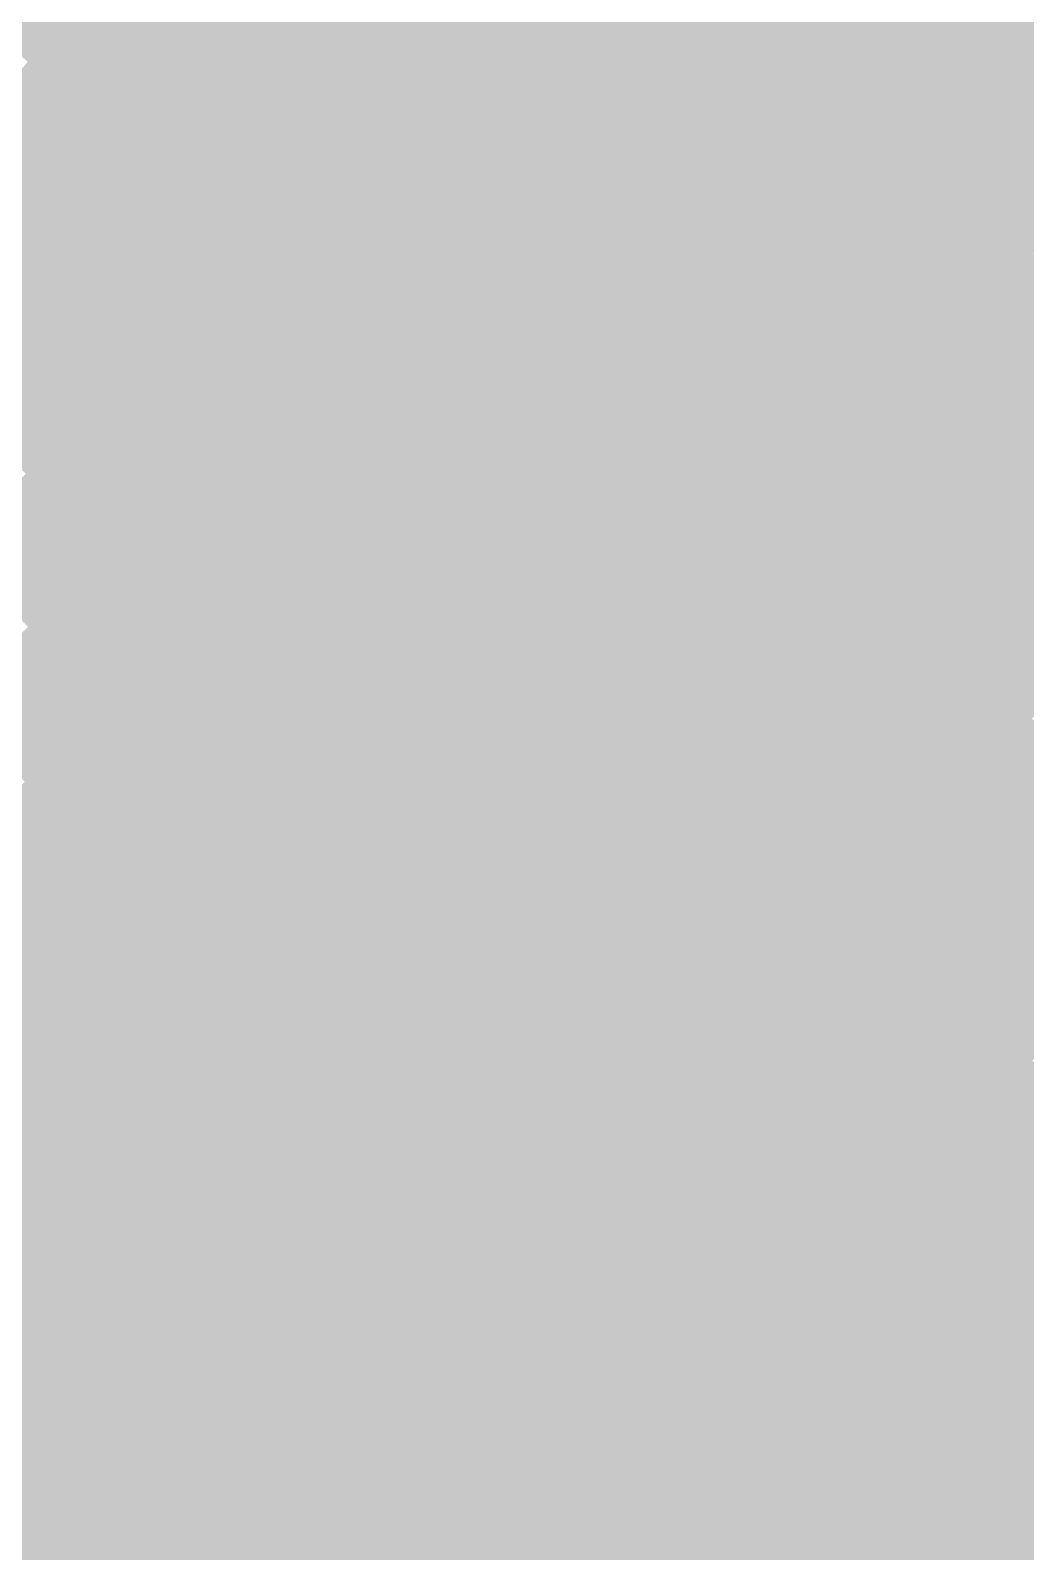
# Model space of a CAD drawing. Header units: inches. Extents: x -266 to 784, y -170 to 213.
# Drawn here: x 58.02 to 76.35, y -75.01 to -47 of the extents above; entities that cross this region are included whole.
import ezdxf

# ---------------------------------------------------------------- set-up
doc = ezdxf.new("R2010")
doc.units = ezdxf.units.IN
doc.header["$MEASUREMENT"] = 0

msp = doc.modelspace()

# ---------------------------------------------------------------- linework, layer by layer
at = {"color": 230, "true_color": 0xf3007e}
msp.add_solid([(74.622389, -44.726939), (75.480118, -45.241042), (73.50226, -46.544793), (74.347114, -47.079791)], dxfattribs=at)
at = {"color": 232, "true_color": 0xcd0079}
msp.add_solid([(63.771615, -44.913039), (64.5892, -45.488847), (62.650187, -46.464546), (63.453395, -47.060245)], dxfattribs=at)
at = {"color": 232, "true_color": 0xda007b}
msp.add_solid([(67.349039, -45.001189), (68.180508, -45.556759), (66.22437, -46.640464), (67.041955, -47.216272)], dxfattribs=at)
at = {"color": 230, "true_color": 0xe6007d}
msp.add_solid([(70.967699, -44.9398), (71.812553, -45.474798), (69.843447, -46.6679), (70.674917, -47.22347)], dxfattribs=at)
at = {"color": 232, "true_color": 0xc40078}
msp.add_solid([(61.043772, -45.273147), (61.84698, -45.868846), (59.914328, -46.757601), (60.702675, -47.372832)], dxfattribs=at)
at = {"color": 230, "true_color": 0xf70081}
msp.add_solid([(75.480118, -45.241042), (76.337846, -45.755144), (74.347114, -47.079791), (75.191967, -47.614788)], dxfattribs=at)
at = {"color": 232, "true_color": 0xbc0078}
msp.add_solid([(58.337636, -45.527138), (59.125982, -46.142369), (57.202774, -46.945103), (57.975784, -47.579496)], dxfattribs=at)
at = {"color": 232, "true_color": 0xd1007b}
msp.add_solid([(64.5892, -45.488847), (65.406785, -46.064655), (63.453395, -47.060245), (64.256603, -47.655944)], dxfattribs=at)
at = {"color": 232, "true_color": 0xde007e}
msp.add_solid([(68.180508, -45.556759), (69.011978, -46.112329), (67.041955, -47.216272), (67.859539, -47.79208)], dxfattribs=at)
at = {"color": 230, "true_color": 0xeb007f}
msp.add_solid([(71.812553, -45.474798), (72.657407, -46.009795), (70.674917, -47.22347), (71.506387, -47.77904)], dxfattribs=at)
at = {"color": 232, "true_color": 0xc9007b}
msp.add_solid([(61.84698, -45.868846), (62.650187, -46.464546), (60.702675, -47.372832), (61.491021, -47.988064)], dxfattribs=at)
at = {"color": 230, "true_color": 0xfc0083}
msp.add_solid([(76.337846, -45.755144), (77.195575, -46.269247), (75.191967, -47.614788), (76.036821, -48.149786)], dxfattribs=at)
at = {"color": 232, "true_color": 0xc0007a}
msp.add_solid([(59.125982, -46.142369), (59.914328, -46.757601), (57.975784, -47.579496), (58.748794, -48.21389)], dxfattribs=at)
at = {"color": 232, "true_color": 0xd5007e}
msp.add_solid([(65.406785, -46.064655), (66.22437, -46.640464), (64.256603, -47.655944), (65.05981, -48.251644)], dxfattribs=at)
at = {"color": 230, "true_color": 0xe20080}
msp.add_solid([(69.011978, -46.112329), (69.843447, -46.6679), (67.859539, -47.79208), (68.677124, -48.367888)], dxfattribs=at)
at = {"color": 230, "true_color": 0xef0082}
msp.add_solid([(72.657407, -46.009795), (73.50226, -46.544793), (71.506387, -47.77904), (72.337856, -48.33461)], dxfattribs=at)
at = {"color": 232, "true_color": 0xcd007e}
msp.add_solid([(62.650187, -46.464546), (63.453395, -47.060245), (61.491021, -47.988064), (62.279368, -48.603296)], dxfattribs=at)
at = {"color": 230, "true_color": 0xff0084}
msp.add_solid([(77.195575, -46.269247), (78.053304, -46.78335), (76.036821, -48.149786), (76.881674, -48.684783)], dxfattribs=at)
at = {"color": 232, "true_color": 0xc4007d}
msp.add_solid([(59.914328, -46.757601), (60.702675, -47.372832), (58.748794, -48.21389), (59.521805, -48.848283)], dxfattribs=at)
at = {"color": 222, "true_color": 0xda0080}
msp.add_solid([(66.22437, -46.640464), (67.041955, -47.216272), (65.05981, -48.251644), (65.863018, -48.847343)], dxfattribs=at)
at = {"color": 230, "true_color": 0xe60083}
msp.add_solid([(69.843447, -46.6679), (70.674917, -47.22347), (68.677124, -48.367888), (69.494709, -48.943696)], dxfattribs=at)
at = {"color": 230, "true_color": 0xf30084}
msp.add_solid([(73.50226, -46.544793), (74.347114, -47.079791), (72.337856, -48.33461), (73.169326, -48.890181)], dxfattribs=at)
at = {"color": 222, "true_color": 0xd10080}
msp.add_solid([(63.453395, -47.060245), (64.256603, -47.655944), (62.279368, -48.603296), (63.067714, -49.218527)], dxfattribs=at)
at = {"color": 222, "true_color": 0xde0083}
msp.add_solid([(67.041955, -47.216272), (67.859539, -47.79208), (65.863018, -48.847343), (66.666225, -49.443042)], dxfattribs=at)
at = {"color": 230, "true_color": 0xeb0085}
msp.add_solid([(70.674917, -47.22347), (71.506387, -47.77904), (69.494709, -48.943696), (70.312294, -49.519504)], dxfattribs=at)
at = {"color": 230, "true_color": 0xf70086}
msp.add_solid([(74.347114, -47.079791), (75.191967, -47.614788), (73.169326, -48.890181), (74.000795, -49.445751)], dxfattribs=at)
at = {"color": 232, "true_color": 0xc0007f}
msp.add_solid([(57.975784, -47.579496), (58.748794, -48.21389), (56.790663, -48.987963), (57.547872, -49.641136)], dxfattribs=at)
at = {"color": 222, "true_color": 0xc90080}
msp.add_solid([(60.702675, -47.372832), (61.491021, -47.988064), (59.521805, -48.848283), (60.294815, -49.482676)], dxfattribs=at)
at = {"color": 222, "true_color": 0xd50083}
msp.add_solid([(64.256603, -47.655944), (65.05981, -48.251644), (63.067714, -49.218527), (63.856061, -49.833759)], dxfattribs=at)
at = {"color": 230, "true_color": 0xe20085}
msp.add_solid([(67.859539, -47.79208), (68.677124, -48.367888), (66.666225, -49.443042), (67.469433, -50.038742)], dxfattribs=at)
at = {"color": 230, "true_color": 0xef0087}
msp.add_solid([(71.506387, -47.77904), (72.337856, -48.33461), (70.312294, -49.519504), (71.129879, -50.095313)], dxfattribs=at)
at = {"color": 230, "true_color": 0xfc0089}
msp.add_solid([(75.191967, -47.614788), (76.036821, -48.149786), (74.000795, -49.445751), (74.832265, -50.001321)], dxfattribs=at)
at = {"color": 222, "true_color": 0xcd0082}
msp.add_solid([(61.491021, -47.988064), (62.279368, -48.603296), (60.294815, -49.482676), (61.067826, -50.117069)], dxfattribs=at)
at = {"color": 230, "true_color": 0xff008a}
msp.add_solid([(76.036821, -48.149786), (76.881674, -48.684783), (74.832265, -50.001321), (75.663735, -50.556891)], dxfattribs=at)
at = {"color": 222, "true_color": 0xc40082}
msp.add_solid([(58.748794, -48.21389), (59.521805, -48.848283), (57.547872, -49.641136), (58.305081, -50.294309)], dxfattribs=at)
at = {"color": 222, "true_color": 0xda0085}
msp.add_solid([(65.05981, -48.251644), (65.863018, -48.847343), (63.856061, -49.833759), (64.644407, -50.44899)], dxfattribs=at)
at = {"color": 230, "true_color": 0xe60088}
msp.add_solid([(68.677124, -48.367888), (69.494709, -48.943696), (67.469433, -50.038742), (68.27264, -50.634441)], dxfattribs=at)
at = {"color": 230, "true_color": 0xf3008a}
msp.add_solid([(72.337856, -48.33461), (73.169326, -48.890181), (71.129879, -50.095313), (71.947464, -50.671121)], dxfattribs=at)
at = {"color": 222, "true_color": 0xd10085}
msp.add_solid([(62.279368, -48.603296), (63.067714, -49.218527), (61.067826, -50.117069), (61.840836, -50.751463)], dxfattribs=at)
at = {"color": 230, "true_color": 0xff068d}
msp.add_solid([(76.881674, -48.684783), (77.726528, -49.219781), (75.663735, -50.556891), (76.495204, -51.112461)], dxfattribs=at)
at = {"color": 222, "true_color": 0xc90084}
msp.add_solid([(59.521805, -48.848283), (60.294815, -49.482676), (58.305081, -50.294309), (59.06229, -50.947482)], dxfattribs=at)
at = {"color": 222, "true_color": 0xde0088}
msp.add_solid([(65.863018, -48.847343), (66.666225, -49.443042), (64.644407, -50.44899), (65.432753, -51.064222)], dxfattribs=at)
at = {"color": 230, "true_color": 0xeb008a}
msp.add_solid([(69.494709, -48.943696), (70.312294, -49.519504), (68.27264, -50.634441), (69.075848, -51.23014)], dxfattribs=at)
at = {"color": 230, "true_color": 0xf7008c}
msp.add_solid([(73.169326, -48.890181), (74.000795, -49.445751), (71.947464, -50.671121), (72.765048, -51.246929)], dxfattribs=at)
at = {"color": 222, "true_color": 0xd50088}
msp.add_solid([(63.067714, -49.218527), (63.856061, -49.833759), (61.840836, -50.751463), (62.613847, -51.385856)], dxfattribs=at)
at = {"color": 222, "true_color": 0xcd0087}
msp.add_solid([(60.294815, -49.482676), (61.067826, -50.117069), (59.06229, -50.947482), (59.819499, -51.600655)], dxfattribs=at)
at = {"color": 222, "true_color": 0xe2008b}
msp.add_solid([(66.666225, -49.443042), (67.469433, -50.038742), (65.432753, -51.064222), (66.2211, -51.679454)], dxfattribs=at)
at = {"color": 230, "true_color": 0xef008d}
msp.add_solid([(70.312294, -49.519504), (71.129879, -50.095313), (69.075848, -51.23014), (69.879055, -51.82584)], dxfattribs=at)
at = {"color": 230, "true_color": 0xfc008f}
msp.add_solid([(74.000795, -49.445751), (74.832265, -50.001321), (72.765048, -51.246929), (73.582633, -51.822737)], dxfattribs=at)
at = {"color": 222, "true_color": 0xc40086}
msp.add_solid([(57.547872, -49.641136), (58.305081, -50.294309), (56.312286, -51.038481), (57.053237, -51.71004)], dxfattribs=at)
at = {"color": 222, "true_color": 0xda008b}
msp.add_solid([(63.856061, -49.833759), (64.644407, -50.44899), (62.613847, -51.385856), (63.386857, -52.020249)], dxfattribs=at)
at = {"color": 222, "true_color": 0xd1008a}
msp.add_solid([(61.067826, -50.117069), (61.840836, -50.751463), (59.819499, -51.600655), (60.576708, -52.253827)], dxfattribs=at)
at = {"color": 222, "true_color": 0xe6008d}
msp.add_solid([(67.469433, -50.038742), (68.27264, -50.634441), (66.2211, -51.679454), (67.009446, -52.294685)], dxfattribs=at)
at = {"color": 230, "true_color": 0xf3008f}
msp.add_solid([(71.129879, -50.095313), (71.947464, -50.671121), (69.879055, -51.82584), (70.682263, -52.421539)], dxfattribs=at)
at = {"color": 230, "true_color": 0xff0090}
msp.add_solid([(74.832265, -50.001321), (75.663735, -50.556891), (73.582633, -51.822737), (74.400218, -52.398545)], dxfattribs=at)
at = {"color": 222, "true_color": 0xc90089}
msp.add_solid([(58.305081, -50.294309), (59.06229, -50.947482), (57.053237, -51.71004), (57.794188, -52.381598)], dxfattribs=at)
at = {"color": 222, "true_color": 0xde008d}
msp.add_solid([(64.644407, -50.44899), (65.432753, -51.064222), (63.386857, -52.020249), (64.159868, -52.654643)], dxfattribs=at)
at = {"color": 230, "true_color": 0xeb0090}
msp.add_solid([(68.27264, -50.634441), (69.075848, -51.23014), (67.009446, -52.294685), (67.797793, -52.909917)], dxfattribs=at)
at = {"color": 230, "true_color": 0xf70092}
msp.add_solid([(71.947464, -50.671121), (72.765048, -51.246929), (70.682263, -52.421539), (71.48547, -53.017238)], dxfattribs=at)
at = {"color": 230, "true_color": 0xff0693}
msp.add_solid([(75.663735, -50.556891), (76.495204, -51.112461), (74.400218, -52.398545), (75.217803, -52.974354)], dxfattribs=at)
at = {"color": 222, "true_color": 0xcd008c}
msp.add_solid([(59.06229, -50.947482), (59.819499, -51.600655), (57.794188, -52.381598), (58.535139, -53.053157)], dxfattribs=at)
at = {"color": 222, "true_color": 0xd5008d}
msp.add_solid([(61.840836, -50.751463), (62.613847, -51.385856), (60.576708, -52.253827), (61.333917, -52.907)], dxfattribs=at)
at = {"color": 222, "true_color": 0xe20090}
msp.add_solid([(65.432753, -51.064222), (66.2211, -51.679454), (64.159868, -52.654643), (64.932878, -53.289036)], dxfattribs=at)
at = {"color": 230, "true_color": 0xef0093}
msp.add_solid([(69.075848, -51.23014), (69.879055, -51.82584), (67.797793, -52.909917), (68.586139, -53.525148)], dxfattribs=at)
at = {"color": 230, "true_color": 0xff0d96}
msp.add_solid([(76.495204, -51.112461), (77.326674, -51.668032), (75.217803, -52.974354), (76.035388, -53.550162)], dxfattribs=at)
at = {"color": 222, "true_color": 0xda0090}
msp.add_solid([(62.613847, -51.385856), (63.386857, -52.020249), (61.333917, -52.907), (62.091125, -53.560173)], dxfattribs=at)
at = {"color": 230, "true_color": 0xfc0094}
msp.add_solid([(72.765048, -51.246929), (73.582633, -51.822737), (71.48547, -53.017238), (72.288678, -53.612937)], dxfattribs=at)
at = {"color": 222, "true_color": 0xd1008f}
msp.add_solid([(59.819499, -51.600655), (60.576708, -52.253827), (58.535139, -53.053157), (59.27609, -53.724716)], dxfattribs=at)
at = {"color": 222, "true_color": 0xe60093}
msp.add_solid([(66.2211, -51.679454), (67.009446, -52.294685), (64.932878, -53.289036), (65.705889, -53.923429)], dxfattribs=at)
at = {"color": 230, "true_color": 0xff1398}
msp.add_solid([(77.326674, -51.668032), (78.158144, -52.223602), (76.035388, -53.550162), (76.852972, -54.12597)], dxfattribs=at)
at = {"color": 222, "true_color": 0xde0092}
msp.add_solid([(63.386857, -52.020249), (64.159868, -52.654643), (62.091125, -53.560173), (62.848334, -54.213346)], dxfattribs=at)
at = {"color": 230, "true_color": 0xf30095}
msp.add_solid([(69.879055, -51.82584), (70.682263, -52.421539), (68.586139, -53.525148), (69.374486, -54.14038)], dxfattribs=at)
at = {"color": 230, "true_color": 0xff0096}
msp.add_solid([(73.582633, -51.822737), (74.400218, -52.398545), (72.288678, -53.612937), (73.091885, -54.208637)], dxfattribs=at)
at = {"color": 222, "true_color": 0xd50092}
msp.add_solid([(60.576708, -52.253827), (61.333917, -52.907), (59.27609, -53.724716), (60.017041, -54.396275)], dxfattribs=at)
at = {"color": 230, "true_color": 0xeb0095}
msp.add_solid([(67.009446, -52.294685), (67.797793, -52.909917), (65.705889, -53.923429), (66.478899, -54.557822)], dxfattribs=at)
at = {"color": 222, "true_color": 0xcd0091}
msp.add_solid([(57.794188, -52.381598), (58.535139, -53.053157), (56.491272, -53.784162), (57.21552, -54.473703)], dxfattribs=at)
at = {"color": 230, "true_color": 0xf70098}
msp.add_solid([(70.682263, -52.421539), (71.48547, -53.017238), (69.374486, -54.14038), (70.162832, -54.755612)], dxfattribs=at)
at = {"color": 230, "true_color": 0xff0699}
msp.add_solid([(74.400218, -52.398545), (75.217803, -52.974354), (73.091885, -54.208637), (73.895093, -54.804336)], dxfattribs=at)
at = {"color": 222, "true_color": 0xda0095}
msp.add_solid([(61.333917, -52.907), (62.091125, -53.560173), (60.017041, -54.396275), (60.757992, -55.067834)], dxfattribs=at)
at = {"color": 222, "true_color": 0xe20095}
msp.add_solid([(64.159868, -52.654643), (64.932878, -53.289036), (62.848334, -54.213346), (63.605543, -54.866519)], dxfattribs=at)
at = {"color": 230, "true_color": 0xef0098}
msp.add_solid([(67.797793, -52.909917), (68.586139, -53.525148), (66.478899, -54.557822), (67.251909, -55.192216)], dxfattribs=at)
at = {"color": 222, "true_color": 0xd10094}
msp.add_solid([(58.535139, -53.053157), (59.27609, -53.724716), (57.21552, -54.473703), (57.939767, -55.163244)], dxfattribs=at)
at = {"color": 230, "true_color": 0xfc009a}
msp.add_solid([(71.48547, -53.017238), (72.288678, -53.612937), (70.162832, -54.755612), (70.951178, -55.370843)], dxfattribs=at)
at = {"color": 230, "true_color": 0xff0d9b}
msp.add_solid([(75.217803, -52.974354), (76.035388, -53.550162), (73.895093, -54.804336), (74.6983, -55.400035)], dxfattribs=at)
at = {"color": 222, "true_color": 0xe60098}
msp.add_solid([(64.932878, -53.289036), (65.705889, -53.923429), (63.605543, -54.866519), (64.362752, -55.519692)], dxfattribs=at)
at = {"color": 222, "true_color": 0xd50097}
msp.add_solid([(59.27609, -53.724716), (60.017041, -54.396275), (57.939767, -55.163244), (58.664014, -55.852784)], dxfattribs=at)
at = {"color": 222, "true_color": 0xde0098}
msp.add_solid([(62.091125, -53.560173), (62.848334, -54.213346), (60.757992, -55.067834), (61.498943, -55.739393)], dxfattribs=at)
at = {"color": 230, "true_color": 0xf3009b}
msp.add_solid([(68.586139, -53.525148), (69.374486, -54.14038), (67.251909, -55.192216), (68.02492, -55.826609)], dxfattribs=at)
at = {"color": 230, "true_color": 0xff009c}
msp.add_solid([(72.288678, -53.612937), (73.091885, -54.208637), (70.951178, -55.370843), (71.739525, -55.986075)], dxfattribs=at)
at = {"color": 230, "true_color": 0xff139e}
msp.add_solid([(76.035388, -53.550162), (76.852972, -54.12597), (74.6983, -55.400035), (75.501508, -55.995735)], dxfattribs=at)
at = {"color": 222, "true_color": 0xeb009b}
msp.add_solid([(65.705889, -53.923429), (66.478899, -54.557822), (64.362752, -55.519692), (65.119961, -56.172865)], dxfattribs=at)
at = {"color": 222, "true_color": 0xe2009b}
msp.add_solid([(62.848334, -54.213346), (63.605543, -54.866519), (61.498943, -55.739393), (62.239895, -56.410952)], dxfattribs=at)
at = {"color": 230, "true_color": 0xf7009e}
msp.add_solid([(69.374486, -54.14038), (70.162832, -54.755612), (68.02492, -55.826609), (68.79793, -56.461002)], dxfattribs=at)
at = {"color": 220, "true_color": 0xff069f}
msp.add_solid([(73.091885, -54.208637), (73.895093, -54.804336), (71.739525, -55.986075), (72.527871, -56.601306)], dxfattribs=at)
at = {"color": 220, "true_color": 0xff1aa1}
msp.add_solid([(76.852972, -54.12597), (77.670557, -54.701778), (75.501508, -55.995735), (76.304715, -56.591434)], dxfattribs=at)
at = {"color": 222, "true_color": 0xda009a}
msp.add_solid([(60.017041, -54.396275), (60.757992, -55.067834), (58.664014, -55.852784), (59.388261, -56.542325)], dxfattribs=at)
at = {"color": 230, "true_color": 0xef009e}
msp.add_solid([(66.478899, -54.557822), (67.251909, -55.192216), (65.119961, -56.172865), (65.87717, -56.826037)], dxfattribs=at)
at = {"color": 222, "true_color": 0xe6009d}
msp.add_solid([(63.605543, -54.866519), (64.362752, -55.519692), (62.239895, -56.410952), (62.980846, -57.082511)], dxfattribs=at)
at = {"color": 220, "true_color": 0xfc00a0}
msp.add_solid([(70.162832, -54.755612), (70.951178, -55.370843), (68.79793, -56.461002), (69.570941, -57.095396)], dxfattribs=at)
at = {"color": 220, "true_color": 0xff0da1}
msp.add_solid([(73.895093, -54.804336), (74.6983, -55.400035), (72.527871, -56.601306), (73.316218, -57.216538)], dxfattribs=at)
at = {"color": 220, "true_color": 0xff20a3}
msp.add_solid([(77.670557, -54.701778), (78.488142, -55.277586), (76.304715, -56.591434), (77.107923, -57.187133)], dxfattribs=at)
at = {"color": 222, "true_color": 0xd5009c}
msp.add_solid([(57.939767, -55.163244), (58.664014, -55.852784), (56.568542, -56.568543), (57.275649, -57.275649)], dxfattribs=at)
at = {"color": 222, "true_color": 0xde009d}
msp.add_solid([(60.757992, -55.067834), (61.498943, -55.739393), (59.388261, -56.542325), (60.112508, -57.231865)], dxfattribs=at)
at = {"color": 220, "true_color": 0xf300a1}
msp.add_solid([(67.251909, -55.192216), (68.02492, -55.826609), (65.87717, -56.826037), (66.634378, -57.47921)], dxfattribs=at)
at = {"color": 220, "true_color": 0xff00a2}
msp.add_solid([(70.951178, -55.370843), (71.739525, -55.986075), (69.570941, -57.095396), (70.343951, -57.729789)], dxfattribs=at)
at = {"color": 220, "true_color": 0xff13a4}
msp.add_solid([(74.6983, -55.400035), (75.501508, -55.995735), (73.316218, -57.216538), (74.104564, -57.83177)], dxfattribs=at)
at = {"color": 222, "true_color": 0xeb00a0}
msp.add_solid([(64.362752, -55.519692), (65.119961, -56.172865), (62.980846, -57.082511), (63.721797, -57.75407)], dxfattribs=at)
at = {"color": 222, "true_color": 0xda009f}
msp.add_solid([(58.664014, -55.852784), (59.388261, -56.542325), (57.275649, -57.275649), (57.982756, -57.982756)], dxfattribs=at)
at = {"color": 222, "true_color": 0xe200a0}
msp.add_solid([(61.498943, -55.739393), (62.239895, -56.410952), (60.112508, -57.231865), (60.836755, -57.921406)], dxfattribs=at)
at = {"color": 220, "true_color": 0xf700a3}
msp.add_solid([(68.02492, -55.826609), (68.79793, -56.461002), (66.634378, -57.47921), (67.391587, -58.132383)], dxfattribs=at)
at = {"color": 220, "true_color": 0xff06a4}
msp.add_solid([(71.739525, -55.986075), (72.527871, -56.601306), (70.343951, -57.729789), (71.116962, -58.364182)], dxfattribs=at)
at = {"color": 220, "true_color": 0xff1aa6}
msp.add_solid([(75.501508, -55.995735), (76.304715, -56.591434), (74.104564, -57.83177), (74.892911, -58.447001)], dxfattribs=at)
at = {"color": 220, "true_color": 0xef00a3}
msp.add_solid([(65.119961, -56.172865), (65.87717, -56.826037), (63.721797, -57.75407), (64.462748, -58.425629)], dxfattribs=at)
at = {"color": 222, "true_color": 0xde00a2}
msp.add_solid([(59.388261, -56.542325), (60.112508, -57.231865), (57.982756, -57.982756), (58.689863, -58.689863)], dxfattribs=at)
at = {"color": 222, "true_color": 0xe600a3}
msp.add_solid([(62.239895, -56.410952), (62.980846, -57.082511), (60.836755, -57.921406), (61.561002, -58.610946)], dxfattribs=at)
at = {"color": 220, "true_color": 0xfc00a6}
msp.add_solid([(68.79793, -56.461002), (69.570941, -57.095396), (67.391587, -58.132383), (68.148796, -58.785556)], dxfattribs=at)
at = {"color": 220, "true_color": 0xf300a6}
msp.add_solid([(65.87717, -56.826037), (66.634378, -57.47921), (64.462748, -58.425629), (65.203699, -59.097188)], dxfattribs=at)
at = {"color": 220, "true_color": 0xff0da7}
msp.add_solid([(72.527871, -56.601306), (73.316218, -57.216538), (71.116962, -58.364182), (71.889972, -58.998575)], dxfattribs=at)
at = {"color": 220, "true_color": 0xff20a9}
msp.add_solid([(76.304715, -56.591434), (77.107923, -57.187133), (74.892911, -58.447001), (75.681257, -59.062233)], dxfattribs=at)
at = {"color": 220, "true_color": 0xeb00a6}
msp.add_solid([(62.980846, -57.082511), (63.721797, -57.75407), (61.561002, -58.610946), (62.285249, -59.300487)], dxfattribs=at)
at = {"color": 220, "true_color": 0xff00a8}
msp.add_solid([(69.570941, -57.095396), (70.343951, -57.729789), (68.148796, -58.785556), (68.906005, -59.438729)], dxfattribs=at)
at = {"color": 222, "true_color": 0xe200a5}
msp.add_solid([(60.112508, -57.231865), (60.836755, -57.921406), (58.689863, -58.689863), (59.39697, -59.39697)], dxfattribs=at)
at = {"color": 220, "true_color": 0xff13a9}
msp.add_solid([(73.316218, -57.216538), (74.104564, -57.83177), (71.889972, -58.998575), (72.662983, -59.632969)], dxfattribs=at)
at = {"color": 220, "true_color": 0xff26ab}
msp.add_solid([(77.107923, -57.187133), (77.911131, -57.782833), (75.681257, -59.062233), (76.469603, -59.677464)], dxfattribs=at)
at = {"color": 220, "true_color": 0xf700a9}
msp.add_solid([(66.634378, -57.47921), (67.391587, -58.132383), (65.203699, -59.097188), (65.94465, -59.768747)], dxfattribs=at)
at = {"color": 222, "true_color": 0xe600a8}
msp.add_solid([(60.836755, -57.921406), (61.561002, -58.610946), (59.39697, -59.39697), (60.104076, -60.104076)], dxfattribs=at)
at = {"color": 220, "true_color": 0xef00a9}
msp.add_solid([(63.721797, -57.75407), (64.462748, -58.425629), (62.285249, -59.300487), (63.009496, -59.990027)], dxfattribs=at)
at = {"color": 220, "true_color": 0xff06aa}
msp.add_solid([(70.343951, -57.729789), (71.116962, -58.364182), (68.906005, -59.438729), (69.663214, -60.091902)], dxfattribs=at)
at = {"color": 220, "true_color": 0xff1aab}
msp.add_solid([(74.104564, -57.83177), (74.892911, -58.447001), (72.662983, -59.632969), (73.435993, -60.267362)], dxfattribs=at)
at = {"color": 222, "true_color": 0xde00a7}
msp.add_solid([(57.982756, -57.982756), (58.689863, -58.689863), (56.542325, -59.388261), (57.231865, -60.112508)], dxfattribs=at)
at = {"color": 220, "true_color": 0xfc00ac}
msp.add_solid([(67.391587, -58.132383), (68.148796, -58.785556), (65.94465, -59.768747), (66.685601, -60.440306)], dxfattribs=at)
at = {"color": 220, "true_color": 0xf300ac}
msp.add_solid([(64.462748, -58.425629), (65.203699, -59.097188), (63.009496, -59.990027), (63.733743, -60.679568)], dxfattribs=at)
at = {"color": 220, "true_color": 0xff0dac}
msp.add_solid([(71.116962, -58.364182), (71.889972, -58.998575), (69.663214, -60.091902), (70.420423, -60.745074)], dxfattribs=at)
at = {"color": 220, "true_color": 0xff20ae}
msp.add_solid([(74.892911, -58.447001), (75.681257, -59.062233), (73.435993, -60.267362), (74.209004, -60.901755)], dxfattribs=at)
at = {"color": 222, "true_color": 0xe200aa}
msp.add_solid([(58.689863, -58.689863), (59.39697, -59.39697), (57.231865, -60.112508), (57.921406, -60.836755)], dxfattribs=at)
at = {"color": 220, "true_color": 0xeb00ab}
msp.add_solid([(61.561002, -58.610946), (62.285249, -59.300487), (60.104076, -60.104076), (60.811183, -60.811183)], dxfattribs=at)
at = {"color": 220, "true_color": 0xff00ae}
msp.add_solid([(68.148796, -58.785556), (68.906005, -59.438729), (66.685601, -60.440306), (67.426552, -61.111865)], dxfattribs=at)
at = {"color": 220, "true_color": 0xff13af}
msp.add_solid([(71.889972, -58.998575), (72.662983, -59.632969), (70.420423, -60.745074), (71.177632, -61.398247)], dxfattribs=at)
at = {"color": 220, "true_color": 0xff26b0}
msp.add_solid([(75.681257, -59.062233), (76.469603, -59.677464), (74.209004, -60.901755), (74.982014, -61.536149)], dxfattribs=at)
at = {"color": 220, "true_color": 0xef00af}
msp.add_solid([(62.285249, -59.300487), (63.009496, -59.990027), (60.811183, -60.811183), (61.51829, -61.51829)], dxfattribs=at)
at = {"color": 220, "true_color": 0xf700af}
msp.add_solid([(65.203699, -59.097188), (65.94465, -59.768747), (63.733743, -60.679568), (64.45799, -61.369108)], dxfattribs=at)
at = {"color": 220, "true_color": 0xe600ae}
msp.add_solid([(59.39697, -59.39697), (60.104076, -60.104076), (57.921406, -60.836755), (58.610946, -61.561002)], dxfattribs=at)
at = {"color": 220, "true_color": 0xff06b0}
msp.add_solid([(68.906005, -59.438729), (69.663214, -60.091902), (67.426552, -61.111865), (68.167504, -61.783424)], dxfattribs=at)
at = {"color": 220, "true_color": 0xff1ab1}
msp.add_solid([(72.662983, -59.632969), (73.435993, -60.267362), (71.177632, -61.398247), (71.93484, -62.05142)], dxfattribs=at)
at = {"color": 220, "true_color": 0xfc00b2}
msp.add_solid([(65.94465, -59.768747), (66.685601, -60.440306), (64.45799, -61.369108), (65.182237, -62.058649)], dxfattribs=at)
at = {"color": 220, "true_color": 0xff2db2}
msp.add_solid([(76.469603, -59.677464), (77.25795, -60.292696), (74.982014, -61.536149), (75.755024, -62.170542)], dxfattribs=at)
at = {"color": 220, "true_color": 0xeb00b1}
msp.add_solid([(60.104076, -60.104076), (60.811183, -60.811183), (58.610946, -61.561002), (59.300487, -62.285249)], dxfattribs=at)
at = {"color": 220, "true_color": 0xf300b2}
msp.add_solid([(63.009496, -59.990027), (63.733743, -60.679568), (61.51829, -61.51829), (62.225397, -62.225397)], dxfattribs=at)
at = {"color": 220, "true_color": 0xff0db2}
msp.add_solid([(69.663214, -60.091902), (70.420423, -60.745074), (68.167504, -61.783424), (68.908455, -62.454983)], dxfattribs=at)
at = {"color": 220, "true_color": 0xff00b4}
msp.add_solid([(66.685601, -60.440306), (67.426552, -61.111865), (65.182237, -62.058649), (65.906485, -62.74819)], dxfattribs=at)
at = {"color": 220, "true_color": 0xff20b3}
msp.add_solid([(73.435993, -60.267362), (74.209004, -60.901755), (71.93484, -62.05142), (72.692049, -62.704593)], dxfattribs=at)
at = {"color": 220, "true_color": 0xff33b5}
msp.add_solid([(77.25795, -60.292696), (78.046296, -60.907927), (75.755024, -62.170542), (76.528035, -62.804935)], dxfattribs=at)
at = {"color": 220, "true_color": 0xf700b5}
msp.add_solid([(63.733743, -60.679568), (64.45799, -61.369108), (62.225397, -62.225397), (62.932504, -62.932504)], dxfattribs=at)
at = {"color": 220, "true_color": 0xff13b4}
msp.add_solid([(70.420423, -60.745074), (71.177632, -61.398247), (68.908455, -62.454983), (69.649406, -63.126542)], dxfattribs=at)
at = {"color": 220, "true_color": 0xe600b3}
msp.add_solid([(57.921406, -60.836755), (58.610946, -61.561002), (56.410952, -62.239895), (57.082511, -62.980846)], dxfattribs=at)
at = {"color": 220, "true_color": 0xef00b4}
msp.add_solid([(60.811183, -60.811183), (61.51829, -61.51829), (59.300487, -62.285249), (59.990027, -63.009496)], dxfattribs=at)
at = {"color": 220, "true_color": 0xff26b5}
msp.add_solid([(74.209004, -60.901755), (74.982014, -61.536149), (72.692049, -62.704593), (73.449258, -63.357766)], dxfattribs=at)
at = {"color": 220, "true_color": 0xff06b6}
msp.add_solid([(67.426552, -61.111865), (68.167504, -61.783424), (65.906485, -62.74819), (66.630732, -63.43773)], dxfattribs=at)
at = {"color": 220, "true_color": 0xeb00b6}
msp.add_solid([(58.610946, -61.561002), (59.300487, -62.285249), (57.082511, -62.980846), (57.75407, -63.721797)], dxfattribs=at)
at = {"color": 220, "true_color": 0xf300b7}
msp.add_solid([(61.51829, -61.51829), (62.225397, -62.225397), (59.990027, -63.009496), (60.679568, -63.733743)], dxfattribs=at)
at = {"color": 220, "true_color": 0xfc00b8}
msp.add_solid([(64.45799, -61.369108), (65.182237, -62.058649), (62.932504, -62.932504), (63.63961, -63.63961)], dxfattribs=at)
at = {"color": 220, "true_color": 0xff1ab6}
msp.add_solid([(71.177632, -61.398247), (71.93484, -62.05142), (69.649406, -63.126542), (70.390357, -63.798101)], dxfattribs=at)
at = {"color": 220, "true_color": 0xff2db7}
msp.add_solid([(74.982014, -61.536149), (75.755024, -62.170542), (73.449258, -63.357766), (74.206467, -64.010939)], dxfattribs=at)
at = {"color": 220, "true_color": 0xff0db8}
msp.add_solid([(68.167504, -61.783424), (68.908455, -62.454983), (66.630732, -63.43773), (67.354979, -64.127271)], dxfattribs=at)
at = {"color": 220, "true_color": 0xff00ba}
msp.add_solid([(65.182237, -62.058649), (65.906485, -62.74819), (63.63961, -63.63961), (64.346717, -64.346717)], dxfattribs=at)
at = {"color": 220, "true_color": 0xff20b8}
msp.add_solid([(71.93484, -62.05142), (72.692049, -62.704593), (70.390357, -63.798101), (71.131308, -64.46966)], dxfattribs=at)
at = {"color": 220, "true_color": 0xef00ba}
msp.add_solid([(59.300487, -62.285249), (59.990027, -63.009496), (57.75407, -63.721797), (58.425629, -64.462748)], dxfattribs=at)
at = {"color": 220, "true_color": 0xf700bb}
msp.add_solid([(62.225397, -62.225397), (62.932504, -62.932504), (60.679568, -63.733743), (61.369108, -64.45799)], dxfattribs=at)
at = {"color": 220, "true_color": 0xff33ba}
msp.add_solid([(75.755024, -62.170542), (76.528035, -62.804935), (74.206467, -64.010939), (74.963676, -64.664111)], dxfattribs=at)
at = {"color": 220, "true_color": 0xff13ba}
msp.add_solid([(68.908455, -62.454983), (69.649406, -63.126542), (67.354979, -64.127271), (68.079226, -64.816811)], dxfattribs=at)
at = {"color": 220, "true_color": 0xff26ba}
msp.add_solid([(72.692049, -62.704593), (73.449258, -63.357766), (71.131308, -64.46966), (71.872259, -65.141219)], dxfattribs=at)
at = {"color": 220, "true_color": 0xfc00be}
msp.add_solid([(62.932504, -62.932504), (63.63961, -63.63961), (61.369108, -64.45799), (62.058649, -65.182237)], dxfattribs=at)
at = {"color": 220, "true_color": 0xff06bc}
msp.add_solid([(65.906485, -62.74819), (66.630732, -63.43773), (64.346717, -64.346717), (65.053824, -65.053824)], dxfattribs=at)
at = {"color": 220, "true_color": 0xff3abc}
msp.add_solid([(76.528035, -62.804935), (77.301045, -63.439328), (74.963676, -64.664111), (75.720885, -65.317284)], dxfattribs=at)
at = {"color": 220, "true_color": 0xf300bd}
msp.add_solid([(59.990027, -63.009496), (60.679568, -63.733743), (58.425629, -64.462748), (59.097188, -65.203699)], dxfattribs=at)
at = {"color": 220, "true_color": 0xff1abc}
msp.add_solid([(69.649406, -63.126542), (70.390357, -63.798101), (68.079226, -64.816811), (68.803473, -65.506352)], dxfattribs=at)
at = {"color": 220, "true_color": 0xff0dbe}
msp.add_solid([(66.630732, -63.43773), (67.354979, -64.127271), (65.053824, -65.053824), (65.760931, -65.760931)], dxfattribs=at)
at = {"color": 220, "true_color": 0xff2dbc}
msp.add_solid([(73.449258, -63.357766), (74.206467, -64.010939), (71.872259, -65.141219), (72.61321, -65.812778)], dxfattribs=at)
at = {"color": 231, "true_color": 0xfe40be}
msp.add_solid([(77.301045, -63.439328), (78.074056, -64.073722), (75.720885, -65.317284), (76.478093, -65.970457)], dxfattribs=at)
at = {"color": 220, "true_color": 0xef00bf}
msp.add_solid([(57.75407, -63.721797), (58.425629, -64.462748), (56.172864, -65.119961), (56.826037, -65.87717)], dxfattribs=at)
at = {"color": 220, "true_color": 0xf700c0}
msp.add_solid([(60.679568, -63.733743), (61.369108, -64.45799), (59.097188, -65.203699), (59.768747, -65.94465)], dxfattribs=at)
at = {"color": 220, "true_color": 0xff00c0}
msp.add_solid([(63.63961, -63.63961), (64.346717, -64.346717), (62.058649, -65.182237), (62.74819, -65.906485)], dxfattribs=at)
at = {"color": 220, "true_color": 0xff20be}
msp.add_solid([(70.390357, -63.798101), (71.131308, -64.46966), (68.803473, -65.506352), (69.52772, -66.195892)], dxfattribs=at)
at = {"color": 220, "true_color": 0xff13bf}
msp.add_solid([(67.354979, -64.127271), (68.079226, -64.816811), (65.760931, -65.760931), (66.468037, -66.468037)], dxfattribs=at)
at = {"color": 220, "true_color": 0xff33be}
msp.add_solid([(74.206467, -64.010939), (74.963676, -64.664111), (72.61321, -65.812778), (73.354161, -66.484337)], dxfattribs=at)
at = {"color": 220, "true_color": 0xff06c2}
msp.add_solid([(64.346717, -64.346717), (65.053824, -65.053824), (62.74819, -65.906485), (63.43773, -66.630732)], dxfattribs=at)
at = {"color": 220, "true_color": 0xf300c3}
msp.add_solid([(58.425629, -64.462748), (59.097188, -65.203699), (56.826037, -65.87717), (57.47921, -66.634379)], dxfattribs=at)
at = {"color": 220, "true_color": 0xfc00c4}
msp.add_solid([(61.369108, -64.45799), (62.058649, -65.182237), (59.768747, -65.94465), (60.440306, -66.685601)], dxfattribs=at)
at = {"color": 220, "true_color": 0xff26bf}
msp.add_solid([(71.131308, -64.46966), (71.872259, -65.141219), (69.52772, -66.195892), (70.251967, -66.885433)], dxfattribs=at)
at = {"color": 220, "true_color": 0xff3ac0}
msp.add_solid([(74.963676, -64.664111), (75.720885, -65.317284), (73.354161, -66.484337), (74.095113, -67.155895)], dxfattribs=at)
at = {"color": 220, "true_color": 0xff1ac1}
msp.add_solid([(68.079226, -64.816811), (68.803473, -65.506352), (66.468037, -66.468037), (67.175144, -67.175144)], dxfattribs=at)
at = {"color": 220, "true_color": 0xf700c6}
msp.add_solid([(59.097188, -65.203699), (59.768747, -65.94465), (57.47921, -66.634379), (58.132383, -67.391587)], dxfattribs=at)
at = {"color": 220, "true_color": 0xff00c6}
msp.add_solid([(62.058649, -65.182237), (62.74819, -65.906485), (60.440306, -66.685601), (61.111865, -67.426552)], dxfattribs=at)
at = {"color": 220, "true_color": 0xff0dc3}
msp.add_solid([(65.053824, -65.053824), (65.760931, -65.760931), (63.43773, -66.630732), (64.127271, -67.354979)], dxfattribs=at)
at = {"color": 220, "true_color": 0xff2dc1}
msp.add_solid([(71.872259, -65.141219), (72.61321, -65.812778), (70.251967, -66.885433), (70.976214, -67.574973)], dxfattribs=at)
at = {"color": 220, "true_color": 0xff20c3}
msp.add_solid([(68.803473, -65.506352), (69.52772, -66.195892), (67.175144, -67.175144), (67.882251, -67.882251)], dxfattribs=at)
at = {"color": 231, "true_color": 0xfe40c3}
msp.add_solid([(75.720885, -65.317284), (76.478093, -65.970457), (74.095113, -67.155895), (74.836064, -67.827454)], dxfattribs=at)
at = {"color": 220, "true_color": 0xff13c5}
msp.add_solid([(65.760931, -65.760931), (66.468037, -66.468037), (64.127271, -67.354979), (64.816811, -68.079226)], dxfattribs=at)
at = {"color": 220, "true_color": 0xfc00ca}
msp.add_solid([(59.768747, -65.94465), (60.440306, -66.685601), (58.132383, -67.391587), (58.785556, -68.148796)], dxfattribs=at)
at = {"color": 220, "true_color": 0xff06c7}
msp.add_solid([(62.74819, -65.906485), (63.43773, -66.630732), (61.111865, -67.426552), (61.783424, -68.167504)], dxfattribs=at)
at = {"color": 220, "true_color": 0xff33c3}
msp.add_solid([(72.61321, -65.812778), (73.354161, -66.484337), (70.976214, -67.574973), (71.700461, -68.264514)], dxfattribs=at)
at = {"color": 231, "true_color": 0xfe46c5}
msp.add_solid([(76.478093, -65.970457), (77.235302, -66.62363), (74.836064, -67.827454), (75.577015, -68.499013)], dxfattribs=at)
at = {"color": 220, "true_color": 0xff26c5}
msp.add_solid([(69.52772, -66.195892), (70.251967, -66.885433), (67.882251, -67.882251), (68.589358, -68.589358)], dxfattribs=at)
at = {"color": 220, "true_color": 0xf700cc}
msp.add_solid([(57.47921, -66.634379), (58.132383, -67.391587), (55.826609, -68.02492), (56.461002, -68.79793)], dxfattribs=at)
at = {"color": 220, "true_color": 0xff0dc9}
msp.add_solid([(63.43773, -66.630732), (64.127271, -67.354979), (61.783424, -68.167504), (62.454983, -68.908455)], dxfattribs=at)
at = {"color": 220, "true_color": 0xff1ac6}
msp.add_solid([(66.468037, -66.468037), (67.175144, -67.175144), (64.816811, -68.079226), (65.506352, -68.803473)], dxfattribs=at)
at = {"color": 220, "true_color": 0xff3ac5}
msp.add_solid([(73.354161, -66.484337), (74.095113, -67.155895), (71.700461, -68.264514), (72.424708, -68.954054)], dxfattribs=at)
at = {"color": 231, "true_color": 0xfe4dc7}
msp.add_solid([(77.235302, -66.62363), (77.992511, -67.276803), (75.577015, -68.499013), (76.317966, -69.170572)], dxfattribs=at)
at = {"color": 220, "true_color": 0xff00cc}
msp.add_solid([(60.440306, -66.685601), (61.111865, -67.426552), (58.785556, -68.148796), (59.438729, -68.906005)], dxfattribs=at)
at = {"color": 220, "true_color": 0xff2dc6}
msp.add_solid([(70.251967, -66.885433), (70.976214, -67.574973), (68.589358, -68.589358), (69.296465, -69.296465)], dxfattribs=at)
at = {"color": 220, "true_color": 0xff20c8}
msp.add_solid([(67.175144, -67.175144), (67.882251, -67.882251), (65.506352, -68.803473), (66.195892, -69.52772)], dxfattribs=at)
at = {"color": 213, "true_color": 0xfe40c7}
msp.add_solid([(74.095113, -67.155895), (74.836064, -67.827454), (72.424708, -68.954054), (73.148955, -69.643595)], dxfattribs=at)
at = {"color": 220, "true_color": 0xfc00cf}
msp.add_solid([(58.132383, -67.391587), (58.785556, -68.148796), (56.461002, -68.79793), (57.095396, -69.570941)], dxfattribs=at)
at = {"color": 220, "true_color": 0xff06cd}
msp.add_solid([(61.111865, -67.426552), (61.783424, -68.167504), (59.438729, -68.906005), (60.091902, -69.663214)], dxfattribs=at)
at = {"color": 220, "true_color": 0xff13ca}
msp.add_solid([(64.127271, -67.354979), (64.816811, -68.079226), (62.454983, -68.908455), (63.126542, -69.649406)], dxfattribs=at)
at = {"color": 231, "true_color": 0xfe53c9}
msp.add_solid([(77.992511, -67.276803), (78.74972, -67.929976), (76.317966, -69.170572), (77.058917, -69.842131)], dxfattribs=at)
at = {"color": 220, "true_color": 0xff33c8}
msp.add_solid([(70.976214, -67.574973), (71.700461, -68.264514), (69.296465, -69.296465), (70.003571, -70.003571)], dxfattribs=at)
at = {"color": 220, "true_color": 0xff26ca}
msp.add_solid([(67.882251, -67.882251), (68.589358, -68.589358), (66.195892, -69.52772), (66.885433, -70.251967)], dxfattribs=at)
at = {"color": 231, "true_color": 0xfe46c9}
msp.add_solid([(74.836064, -67.827454), (75.577015, -68.499013), (73.148955, -69.643595), (73.873202, -70.333136)], dxfattribs=at)
at = {"color": 220, "true_color": 0xff00d2}
msp.add_solid([(58.785556, -68.148796), (59.438729, -68.906005), (57.095396, -69.570941), (57.729789, -70.343951)], dxfattribs=at)
at = {"color": 220, "true_color": 0xff0dcf}
msp.add_solid([(61.783424, -68.167504), (62.454983, -68.908455), (60.091902, -69.663214), (60.745074, -70.420423)], dxfattribs=at)
at = {"color": 220, "true_color": 0xff1acc}
msp.add_solid([(64.816811, -68.079226), (65.506352, -68.803473), (63.126542, -69.649406), (63.798101, -70.390357)], dxfattribs=at)
at = {"color": 220, "true_color": 0xff3aca}
msp.add_solid([(71.700461, -68.264514), (72.424708, -68.954054), (70.003571, -70.003571), (70.710678, -70.710678)], dxfattribs=at)
at = {"color": 220, "true_color": 0xff2dcb}
msp.add_solid([(68.589358, -68.589358), (69.296465, -69.296465), (66.885433, -70.251967), (67.574973, -70.976214)], dxfattribs=at)
at = {"color": 231, "true_color": 0xfe4dcb}
msp.add_solid([(75.577015, -68.499013), (76.317966, -69.170572), (73.873202, -70.333136), (74.59745, -71.022676)], dxfattribs=at)
at = {"color": 220, "true_color": 0xff20cd}
msp.add_solid([(65.506352, -68.803473), (66.195892, -69.52772), (63.798101, -70.390357), (64.46966, -71.131308)], dxfattribs=at)
at = {"color": 220, "true_color": 0xff06d3}
msp.add_solid([(59.438729, -68.906005), (60.091902, -69.663214), (57.729789, -70.343951), (58.364182, -71.116962)], dxfattribs=at)
at = {"color": 220, "true_color": 0xff13d0}
msp.add_solid([(62.454983, -68.908455), (63.126542, -69.649406), (60.745074, -70.420423), (61.398247, -71.177632)], dxfattribs=at)
at = {"color": 213, "true_color": 0xfe40cc}
msp.add_solid([(72.424708, -68.954054), (73.148955, -69.643595), (70.710678, -70.710678), (71.417785, -71.417785)], dxfattribs=at)
at = {"color": 220, "true_color": 0xff33cd}
msp.add_solid([(69.296465, -69.296465), (70.003571, -70.003571), (67.574973, -70.976214), (68.264514, -71.700461)], dxfattribs=at)
at = {"color": 231, "true_color": 0xfe53cd}
msp.add_solid([(76.317966, -69.170572), (77.058917, -69.842131), (74.59745, -71.022676), (75.321697, -71.712217)], dxfattribs=at)
at = {"color": 220, "true_color": 0xff0dd4}
msp.add_solid([(60.091902, -69.663214), (60.745074, -70.420423), (58.364182, -71.116962), (58.998575, -71.889972)], dxfattribs=at)
at = {"color": 220, "true_color": 0xff1ad1}
msp.add_solid([(63.126542, -69.649406), (63.798101, -70.390357), (61.398247, -71.177632), (62.05142, -71.93484)], dxfattribs=at)
at = {"color": 220, "true_color": 0xff26cf}
msp.add_solid([(66.195892, -69.52772), (66.885433, -70.251967), (64.46966, -71.131308), (65.141219, -71.872259)], dxfattribs=at)
at = {"color": 231, "true_color": 0xfe46cd}
msp.add_solid([(73.148955, -69.643595), (73.873202, -70.333136), (71.417785, -71.417785), (72.124892, -72.124892)], dxfattribs=at)
at = {"color": 220, "true_color": 0xff3ace}
msp.add_solid([(70.003571, -70.003571), (70.710678, -70.710678), (68.264514, -71.700461), (68.954054, -72.424708)], dxfattribs=at)
at = {"color": 221, "true_color": 0xfe5acf}
msp.add_solid([(77.058917, -69.842131), (77.799868, -70.51369), (75.321697, -71.712217), (76.045944, -72.401757)], dxfattribs=at)
at = {"color": 220, "true_color": 0xff2dd0}
msp.add_solid([(66.885433, -70.251967), (67.574973, -70.976214), (65.141219, -71.872259), (65.812778, -72.61321)], dxfattribs=at)
at = {"color": 220, "true_color": 0xff06d9}
msp.add_solid([(57.729789, -70.343951), (58.364182, -71.116962), (55.986075, -71.739525), (56.601306, -72.527871)], dxfattribs=at)
at = {"color": 220, "true_color": 0xff13d5}
msp.add_solid([(60.745074, -70.420423), (61.398247, -71.177632), (58.998575, -71.889972), (59.632969, -72.662983)], dxfattribs=at)
at = {"color": 220, "true_color": 0xff20d3}
msp.add_solid([(63.798101, -70.390357), (64.46966, -71.131308), (62.05142, -71.93484), (62.704593, -72.692049)], dxfattribs=at)
at = {"color": 221, "true_color": 0xfe4dcf}
msp.add_solid([(73.873202, -70.333136), (74.59745, -71.022676), (72.124892, -72.124892), (72.831998, -72.831998)], dxfattribs=at)
at = {"color": 221, "true_color": 0xfe60d1}
msp.add_solid([(77.799868, -70.51369), (78.540819, -71.185249), (76.045944, -72.401757), (76.770191, -73.091298)], dxfattribs=at)
at = {"color": 213, "true_color": 0xfe40d0}
msp.add_solid([(70.710678, -70.710678), (71.417785, -71.417785), (68.954054, -72.424708), (69.643595, -73.148955)], dxfattribs=at)
at = {"color": 220, "true_color": 0xff0dda}
msp.add_solid([(58.364182, -71.116962), (58.998575, -71.889972), (56.601306, -72.527871), (57.216538, -73.316218)], dxfattribs=at)
at = {"color": 220, "true_color": 0xff33d2}
msp.add_solid([(67.574973, -70.976214), (68.264514, -71.700461), (65.812778, -72.61321), (66.484337, -73.354161)], dxfattribs=at)
at = {"color": 221, "true_color": 0xfe53d1}
msp.add_solid([(74.59745, -71.022676), (75.321697, -71.712217), (72.831998, -72.831998), (73.539105, -73.539105)], dxfattribs=at)
at = {"color": 220, "true_color": 0xff1ad7}
msp.add_solid([(61.398247, -71.177632), (62.05142, -71.93484), (59.632969, -72.662983), (60.267362, -73.435993)], dxfattribs=at)
at = {"color": 220, "true_color": 0xff26d4}
msp.add_solid([(64.46966, -71.131308), (65.141219, -71.872259), (62.704593, -72.692049), (63.357766, -73.449258)], dxfattribs=at)
at = {"color": 221, "true_color": 0xfe46d2}
msp.add_solid([(71.417785, -71.417785), (72.124892, -72.124892), (69.643595, -73.148955), (70.333136, -73.873202)], dxfattribs=at)
at = {"color": 220, "true_color": 0xff13db}
msp.add_solid([(58.998575, -71.889972), (59.632969, -72.662983), (57.216538, -73.316218), (57.83177, -74.104564)], dxfattribs=at)
at = {"color": 220, "true_color": 0xff20d8}
msp.add_solid([(62.05142, -71.93484), (62.704593, -72.692049), (60.267362, -73.435993), (60.901755, -74.209004)], dxfattribs=at)
at = {"color": 220, "true_color": 0xff2dd5}
msp.add_solid([(65.141219, -71.872259), (65.812778, -72.61321), (63.357766, -73.449258), (64.010939, -74.206467)], dxfattribs=at)
at = {"color": 220, "true_color": 0xff3ad3}
msp.add_solid([(68.264514, -71.700461), (68.954054, -72.424708), (66.484337, -73.354161), (67.155895, -74.095113)], dxfattribs=at)
at = {"color": 221, "true_color": 0xfe5ad3}
msp.add_solid([(75.321697, -71.712217), (76.045944, -72.401757), (73.539105, -73.539105), (74.246212, -74.246212)], dxfattribs=at)
at = {"color": 221, "true_color": 0xfe4dd3}
msp.add_solid([(72.124892, -72.124892), (72.831998, -72.831998), (70.333136, -73.873202), (71.022676, -74.59745)], dxfattribs=at)
at = {"color": 213, "true_color": 0xfe40d4}
msp.add_solid([(68.954054, -72.424708), (69.643595, -73.148955), (67.155895, -74.095113), (67.827454, -74.836064)], dxfattribs=at)
at = {"color": 221, "true_color": 0xfe60d4}
msp.add_solid([(76.045944, -72.401757), (76.770191, -73.091298), (74.246212, -74.246212), (74.953319, -74.953319)], dxfattribs=at)
at = {"color": 220, "true_color": 0xff1adc}
msp.add_solid([(59.632969, -72.662983), (60.267362, -73.435993), (57.83177, -74.104564), (58.447001, -74.892911)], dxfattribs=at)
at = {"color": 220, "true_color": 0xff26d9}
msp.add_solid([(62.704593, -72.692049), (63.357766, -73.449258), (60.901755, -74.209004), (61.536149, -74.982014)], dxfattribs=at)
at = {"color": 220, "true_color": 0xff33d6}
msp.add_solid([(65.812778, -72.61321), (66.484337, -73.354161), (64.010939, -74.206467), (64.664111, -74.963676)], dxfattribs=at)
at = {"color": 221, "true_color": 0xfe53d5}
msp.add_solid([(72.831998, -72.831998), (73.539105, -73.539105), (71.022676, -74.59745), (71.712217, -75.321697)], dxfattribs=at)
at = {"color": 220, "true_color": 0xff3ad8}
msp.add_solid([(66.484337, -73.354161), (67.155895, -74.095113), (64.664111, -74.963676), (65.317284, -75.720885)], dxfattribs=at)
at = {"color": 221, "true_color": 0xfe46d6}
msp.add_solid([(69.643595, -73.148955), (70.333136, -73.873202), (67.827454, -74.836064), (68.499013, -75.577015)], dxfattribs=at)
at = {"color": 221, "true_color": 0xfe66d6}
msp.add_solid([(76.770191, -73.091298), (77.494438, -73.780838), (74.953319, -74.953319), (75.660426, -75.660426)], dxfattribs=at)
at = {"color": 220, "true_color": 0xff20dd}
msp.add_solid([(60.267362, -73.435993), (60.901755, -74.209004), (58.447001, -74.892911), (59.062233, -75.681257)], dxfattribs=at)
at = {"color": 220, "true_color": 0xff2dda}
msp.add_solid([(63.357766, -73.449258), (64.010939, -74.206467), (61.536149, -74.982014), (62.170542, -75.755024)], dxfattribs=at)
at = {"color": 221, "true_color": 0xfe5ad6}
msp.add_solid([(73.539105, -73.539105), (74.246212, -74.246212), (71.712217, -75.321697), (72.401757, -76.045944)], dxfattribs=at)
at = {"color": 221, "true_color": 0xfe4dd7}
msp.add_solid([(70.333136, -73.873202), (71.022676, -74.59745), (68.499013, -75.577015), (69.170572, -76.317966)], dxfattribs=at)
at = {"color": 221, "true_color": 0xfe6dd8}
msp.add_solid([(77.494438, -73.780838), (78.218685, -74.470379), (75.660426, -75.660426), (76.367532, -76.367532)], dxfattribs=at)
at = {"color": 6, "true_color": 0xff1ae1}
msp.add_solid([(57.83177, -74.104564), (58.447001, -74.892911), (55.995735, -75.501508), (56.591434, -76.304715)], dxfattribs=at)
at = {"color": 220, "true_color": 0xff26de}
msp.add_solid([(60.901755, -74.209004), (61.536149, -74.982014), (59.062233, -75.681257), (59.677464, -76.469603)], dxfattribs=at)
at = {"color": 220, "true_color": 0xff33db}
msp.add_solid([(64.010939, -74.206467), (64.664111, -74.963676), (62.170542, -75.755024), (62.804935, -76.528035)], dxfattribs=at)
at = {"color": 221, "true_color": 0xfe40d9}
msp.add_solid([(67.155895, -74.095113), (67.827454, -74.836064), (65.317284, -75.720885), (65.970457, -76.478094)], dxfattribs=at)
at = {"color": 221, "true_color": 0xfe60d8}
msp.add_solid([(74.246212, -74.246212), (74.953319, -74.953319), (72.401757, -76.045944), (73.091298, -76.770191)], dxfattribs=at)
at = {"color": 221, "true_color": 0xfe53d9}
msp.add_solid([(71.022676, -74.59745), (71.712217, -75.321697), (69.170572, -76.317966), (69.842131, -77.058917)], dxfattribs=at)
at = {"color": 6, "true_color": 0xff20e2}
msp.add_solid([(58.447001, -74.892911), (59.062233, -75.681257), (56.591434, -76.304715), (57.187133, -77.107923)], dxfattribs=at)
at = {"color": 6, "true_color": 0xff2ddf}
msp.add_solid([(61.536149, -74.982014), (62.170542, -75.755024), (59.677464, -76.469603), (60.292696, -77.25795)], dxfattribs=at)
at = {"color": 220, "true_color": 0xff3adc}
msp.add_solid([(64.664111, -74.963676), (65.317284, -75.720885), (62.804935, -76.528035), (63.439328, -77.301045)], dxfattribs=at)
at = {"color": 221, "true_color": 0xfe46da}
msp.add_solid([(67.827454, -74.836064), (68.499013, -75.577015), (65.970457, -76.478094), (66.62363, -77.235302)], dxfattribs=at)
at = {"color": 221, "true_color": 0xfe66da}
msp.add_solid([(74.953319, -74.953319), (75.660426, -75.660426), (73.091298, -76.770191), (73.780838, -77.494438)], dxfattribs=at)

doc.saveas('drawing.dxf')
